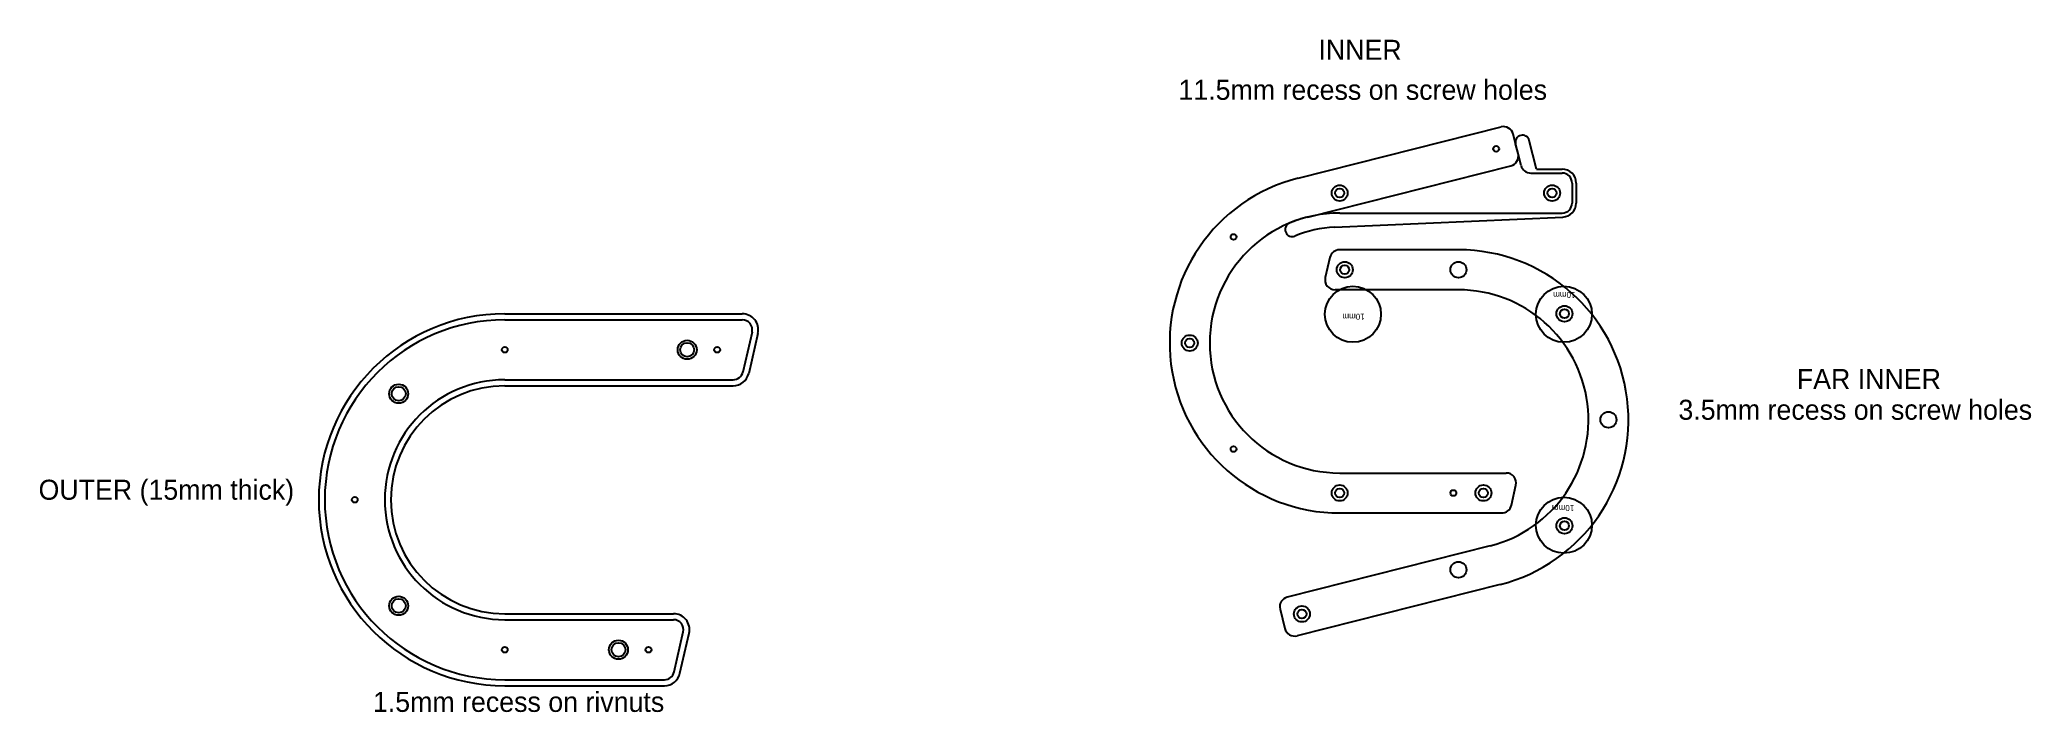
# Model space of a CAD drawing. Header units: millimetres. Extents: x -269 to 726, y -546 to -210.
import ezdxf

# ---------------------------------------------------------------- set-up
doc = ezdxf.new("R2010")
doc.units = ezdxf.units.MM
doc.layers.get('0').update_dxf_attribs({"true_color": 0xffffff})
doc.layers.add('pocket', color=4, linetype='Continuous', lineweight=25, true_color=0x00ffff)
doc.styles.add('textstyle11', font='')
doc.styles.add('textstyle12', font='')
doc.styles.add('textstyle13', font='')
doc.styles.add('textstyle14', font='')
doc.styles.add('textstyle15', font='')
doc.styles.add('textstyle16', font='')
doc.styles.add('textstyle17', font='')
doc.styles.add('textstyle18', font='')
doc.styles.add('textstyle19', font='')
doc.styles.get('textstyle11').set_extended_font_data('Arimo')
doc.styles.get('textstyle12').set_extended_font_data('Arimo')
doc.styles.get('textstyle13').set_extended_font_data('Arimo')
doc.styles.get('textstyle14').set_extended_font_data('Arimo')
doc.styles.get('textstyle15').set_extended_font_data('Arimo')
doc.styles.get('textstyle16').set_extended_font_data('Arimo')
doc.styles.get('textstyle17').set_extended_font_data('Arimo')
doc.styles.get('textstyle18').set_extended_font_data('Arimo')
doc.styles.get('textstyle19').set_extended_font_data('Arimo')

msp = doc.modelspace()

# ---------------------------------------------------------------- linework, layer by layer
for p, q in [((359.79, -279.22), (461.29, -253.58)), ((471.31, -272.85), (467.36, -257.2)), ((476.16, -276.63), (491.84, -276.63)), ((496.84, -281.63), (496.84, -291.63)), ((380.61, -296.63), (491.84, -296.63)), ((440, -315), (380.57, -315)), ((375.7, -318.88), (373.41, -328.88)), ((440, -335), (378.28, -335)), ((-36.89, -347), (81.89, -347)), ((-36.89, -350), (81.89, -350)), ((86.76, -356.12), (82.18, -376.12)), ((89.68, -356.79), (85.1, -376.79)), ((-36.89, -380), (77.31, -380)), ((-36.89, -383), (77.31, -383)), ((380.61, -426.63), (463.88, -426.63)), ((466.46, -442.74), (468.75, -432.74)), ((380.61, -446.63), (461.59, -446.63)), ((455.92, -463.02), (354.43, -488.66)), ((460.82, -482.41), (359.33, -508.05)), ((-36.89, -497), (47.52, -497)), ((350.8, -494.73), (353.25, -504.43)), ((-36.89, -500), (47.52, -500)), ((47.81, -526.12), (52.4, -506.12)), ((50.74, -526.79), (55.32, -506.79)), ((-36.89, -530), (42.94, -530)), ((-36.89, -533), (42.94, -533))]:
    msp.add_line(p, q)
for centre, radius in [((458.89, -264.5), 1.45), ((380.61, -286.63), 4), ((380.61, -286.63), 2.25), ((486.84, -286.63), 4), ((486.84, -286.63), 2.25), ((327.58, -308.59), 1.45), ((383.14, -325), 4), ((383.14, -325), 2.25), ((440, -325), 4), ((387.25, -347.25), 14), ((492.75, -347.25), 14), ((493.03, -346.97), 4), ((493.03, -346.97), 2.25), ((305.61, -361.63), 4), ((-36.89, -365), 1.45), ((54.34, -365), 4.75), ((54.34, -365), 3.5), ((69.34, -365), 1.45), ((305.61, -361.63), 2.25), ((-89.92, -386.97), 4.75), ((-89.92, -386.97), 3.5), ((515, -400), 4), ((327.58, -414.66), 1.45), ((380.61, -436.63), 4), ((380.61, -436.63), 2.25), ((437.47, -436.63), 1.45), ((452.47, -436.63), 4), ((452.47, -436.63), 2.25), ((-111.89, -440), 1.45), ((492.75, -452.75), 14), ((493.03, -453.03), 4), ((493.03, -453.03), 2.25), ((440, -475), 4), ((-89.92, -493.03), 4.75), ((-89.92, -493.03), 3.5), ((361.72, -497.13), 4), ((361.72, -497.13), 2.25), ((-36.89, -515), 1.45), ((19.97, -515), 4.75), ((19.97, -515), 3.5), ((34.97, -515), 1.45)]:
    msp.add_circle(centre, radius)
for centre, radius, start, end in [((462.51, -258.42), 5, 14.17706, 104.17706), ((476.16, -271.63), 5, 194.17706, 270), ((491.84, -281.63), 5, 0, 90), ((380.61, -361.63), 85, 104.17706, 270), ((380.61, -361.63), 65, 90, 270), ((491.84, -291.63), 5, 270, 0), ((380.57, -320), 5, 90, 167.0965), ((440, -400), 85, 284.17706, 90), ((378.28, -330), 5, 167.0965, 270), ((440, -400), 65, 284.17706, 90), ((-36.89, -440), 93, 90, 270), ((81.89, -355), 8, 347.0965, 90), ((-36.89, -440), 90, 90, 270), ((81.89, -355), 5, 347.0965, 90), ((77.31, -375), 5, 270, 347.0965), ((77.31, -375), 8, 270, 347.0965), ((-36.89, -440), 60, 90, 270), ((-36.89, -440), 57, 90, 270), ((463.88, -431.63), 5, 347.0965, 90), ((461.59, -441.63), 5, 270, 347.0965), ((47.52, -505), 8, 347.0965, 90), ((355.65, -493.51), 5, 104.17706, 194.17706), ((47.52, -505), 5, 347.0965, 90), ((358.1, -503.2), 5, 194.17706, 284.17706), ((42.94, -525), 5, 270, 347.0965), ((42.94, -525), 8, 270, 347.0965)]:
    msp.add_arc(centre, radius, start, end)
at = {"layer": 'pocket'}
for p, q in [((469.81, -266.9), (468.58, -262.05)), ((478.98, -274.63), (475.37, -260.33)), ((364.69, -298.61), (466.19, -272.97)), ((478.98, -274.63), (491.84, -274.63)), ((498.84, -281.63), (498.84, -291.63)), ((378.04, -303.68), (492.15, -298.62))]:
    msp.add_line(p, q, dxfattribs=at)
for centre, radius, start, end in [((471.98, -261.19), 3.5, 14.17706, 194.17706), ((464.96, -268.12), 5, 284.17706, 14.17706), ((491.84, -281.63), 7, 0, 90), ((380.61, -361.63), 65, 104.17706, 112.71952), ((491.84, -291.63), 7, 272.54107, 0), ((356.86, -304.9), 3.5, 112.71952, 292.71952), ((380.61, -361.63), 58, 92.54107, 112.71952)]:
    msp.add_arc(centre, radius, start, end, dxfattribs=at)

# ---------------------------------------------------------------- texts
at = {"char_height": 10, "attachment_point": 1}
for s, insert, style in [('INNER', (370, -210), 'textstyle12'), ('11.5mm recess on screw holes', (300, -230), 'textstyle15'), ('FAR INNER', (609.21, -374.62), 'textstyle13'), ('3.5mm recess on screw holes', (550, -390), 'textstyle16'), ('OUTER (15mm thick)', (-270, -430), 'textstyle11'), ('1.5mm recess on rivnuts', (-102.8, -536.1), 'textstyle14')]:
    msp.add_mtext(s, dxfattribs=dict(at, insert=insert, style=style))
at = {"char_height": 3, "attachment_point": 1, "rotation": 180}
for insert, style in [((498.5, -339.09), 'textstyle19'), ((393.11, -350), 'textstyle17'), ((497.91, -445.66), 'textstyle18')]:
    msp.add_mtext('10mm', dxfattribs=dict(at, insert=insert, style=style))

doc.saveas('drawing.dxf')
